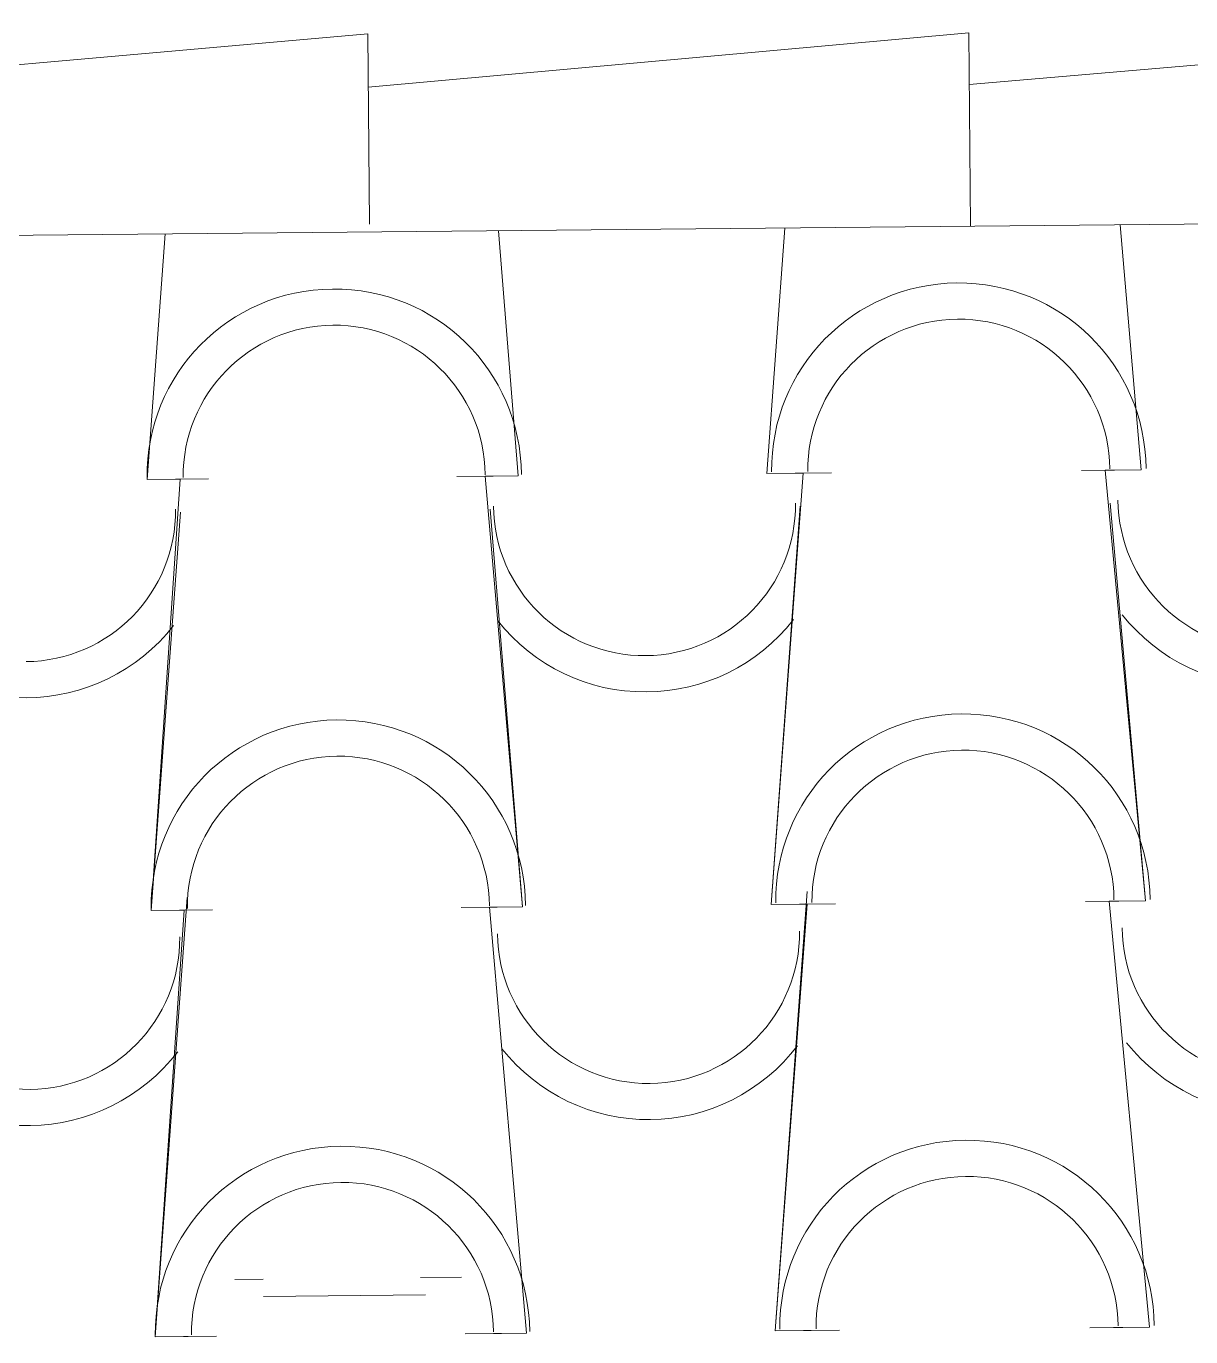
# Model space of a CAD drawing. Header units: millimetres. Extents: x 36985 to 49607, y -23856 to -17842.
# Drawn here: x 42609 to 43211, y -18566 to -17887 of the extents above; entities that cross this region are included whole.
import ezdxf

# ---------------------------------------------------------------- set-up
doc = ezdxf.new("R2010")
doc.units = ezdxf.units.MM
doc.layers.add('A-COB-___-___-EXI', color=250, linetype='Continuous', lineweight=25)

msp = doc.modelspace()

# ---------------------------------------------------------------- linework, layer by layer
at = {"layer": 'A-COB-___-___-EXI', "color": 18, "lineweight": 9}
for p, q in [((43010.75, -18118.7), (42992.02, -18118.88)), ((43006.68, -18118.74), (43025.41, -18118.56)), ((43172.02, -18117.15), (43154.91, -18117.31)), ((43167.13, -18117.19), (43185.86, -18117.01)), ((42685.79, -18121.82), (42702.89, -18121.66)), ((42850.31, -18120.24), (42831.57, -18120.42)), ((43012.9, -18341.86), (42994.17, -18342.04)), ((43008.83, -18341.9), (43027.56, -18341.72)), ((43174.16, -18340.31), (43157.06, -18340.47)), ((42687.93, -18344.98), (42705.04, -18344.82)), ((42852.45, -18343.4), (42833.72, -18343.58)), ((42833.93, -18534.99), (42812.76, -18535.2)), ((42731.4, -18544.94), (42815.28, -18544.13)), ((43176.28, -18561.02), (43159.18, -18561.19))]:
    msp.add_line(p, q, dxfattribs=at)
at = {"layer": 'A-COB-___-___-EXI', "color": 18, "lineweight": 9, "flags": 128}
for points in [[(43450.15, -17987.4), (43449.19, -17887.23), (43096.79, -17917.49)], [(42786.33, -17989.72), (42785.38, -17891.17), (42433.81, -17922.24)], [(43097.49, -17990.8), (43096.53, -17890.62), (42785.65, -17918.86)], [(37541.28, -18044.22), (48962.39, -17934.4), (48974.2, -18061.36), (48957.91, -18061.51), (48974.2, -18061.36), (48957.91, -18061.51), (48974.2, -18061.36), (48962.39, -17934.4), (48974.2, -18061.36), (48957.91, -18061.51), (48976.35, -18284.52), (48960.06, -18284.67), (48978.47, -18505.23), (48962.18, -18505.39), (48978.47, -18505.23), (48962.18, -18505.39), (48978.47, -18505.23), (48962.18, -18505.39), (48978.47, -18505.23), (48960.06, -18284.67), (48976.35, -18284.52), (48960.06, -18284.67)], [(43174.87, -17990.05), (43185.86, -18117.01), (43167.13, -18117.19), (43185.86, -18117.01), (43167.13, -18117.19), (43185.86, -18117.01), (43174.87, -17990.05), (43185.86, -18117.01), (43167.13, -18117.19), (43188.01, -18340.17), (43169.28, -18340.35), (43190.13, -18560.89), (43171.4, -18561.07), (43190.13, -18560.89), (43171.4, -18561.07), (43190.13, -18560.89), (43171.4, -18561.07), (43190.13, -18560.89), (43171.4, -18561.07), (43190.13, -18560.89), (43169.28, -18340.35), (43188.01, -18340.17), (43169.74, -18134.27), (43188.01, -18340.17), (43169.28, -18340.35), (43188.01, -18340.17), (43169.28, -18340.35), (43188.01, -18340.17)], [(42690.38, -18344.96), (42673.27, -18345.12), (42690.38, -18344.96), (42673.27, -18345.12), (42688.23, -18121.8), (42671.13, -18121.96), (42680.49, -17994.81), (42671.13, -18121.96), (42688.23, -18121.8), (42671.13, -18121.96), (42688.23, -18121.8)], [(42850.5, -18564.16), (42867.61, -18563.99), (42850.5, -18564.16), (42867.61, -18563.99), (42848.38, -18343.44), (42865.48, -18343.28), (42846.23, -18120.28), (42863.34, -18120.11), (42853.16, -17993.15), (42863.34, -18120.11), (42846.23, -18120.28), (42863.34, -18120.11), (42846.23, -18120.28)], [(43001.39, -17991.72), (42992.02, -18118.88), (43010.75, -18118.7), (42992.02, -18118.88), (43010.75, -18118.7), (42992.02, -18118.88), (43001.39, -17991.72), (42992.02, -18118.88), (43010.75, -18118.7), (42994.17, -18342.04), (43012.9, -18341.86), (42994.17, -18342.04), (43012.9, -18341.86), (42994.17, -18342.04), (43009.29, -18135.82), (42994.17, -18342.04), (43012.9, -18341.86), (42996.29, -18562.76), (43015.02, -18562.58), (42996.29, -18562.76), (43015.02, -18562.58), (42996.29, -18562.76), (43015.02, -18562.58), (42996.29, -18562.76), (43015.02, -18562.58), (42996.29, -18562.76), (43015.02, -18562.58), (42996.29, -18562.76), (43012.84, -18335.34), (42996.29, -18562.76), (43015.02, -18562.58)], [(42688.39, -18138.9), (42673.27, -18345.12), (42690.38, -18344.96), (42673.27, -18345.12), (42690.38, -18344.96), (42673.27, -18345.12), (42688.39, -18138.9), (42673.27, -18345.12), (42690.38, -18344.96), (42675.39, -18565.84), (42692.5, -18565.68), (42675.39, -18565.84), (42692.5, -18565.68), (42675.39, -18565.84), (42692.5, -18565.68), (42675.39, -18565.84), (42692.5, -18565.68), (42675.39, -18565.84), (42692.5, -18565.68), (42675.39, -18565.84), (42692.5, -18565.68), (42675.39, -18565.84), (42691.94, -18338.43), (42675.39, -18565.84), (42692.5, -18565.68), (42675.39, -18565.84), (42691.94, -18338.43)], [(42867.61, -18563.99), (42848.38, -18343.44), (42865.48, -18343.28), (42848.38, -18343.44), (42865.48, -18343.28), (42848.38, -18343.44), (42867.61, -18563.99), (42850.5, -18564.16), (42867.61, -18563.99), (42850.5, -18564.16), (42867.61, -18563.99), (42850.5, -18564.16), (42867.61, -18563.99), (42850.5, -18564.16), (42867.61, -18563.99), (42850.5, -18564.16), (42867.61, -18563.99), (42848.38, -18343.44), (42865.48, -18343.28), (42848.84, -18137.36), (42865.48, -18343.28), (42848.38, -18343.44), (42865.48, -18343.28), (42848.84, -18137.36)], [(43169.28, -18340.35), (43190.13, -18560.89), (43171.4, -18561.07), (43190.13, -18560.89)]]:
    msp.add_lwpolyline(points, dxfattribs=at)
for points in [[(42680.49, -17994.81), (42671.13, -18121.96), (42688.23, -18121.8), (42671.13, -18121.96), (42688.23, -18121.8), (42671.13, -18121.96)], [(42853.16, -17993.15), (42863.34, -18120.11), (42846.23, -18120.28), (42863.34, -18120.11), (42846.23, -18120.28), (42863.34, -18120.11)], [(42716.65, -18536.12), (42731.31, -18535.98)], [(42707.16, -18565.54), (42690.05, -18565.7), (42707.16, -18565.54), (42690.05, -18565.7)], [(42835.84, -18564.3), (42854.57, -18564.12)], [(43029.68, -18562.43), (43010.95, -18562.61), (43029.68, -18562.43), (43010.95, -18562.61)]]:
    msp.add_lwpolyline(points, close=True, dxfattribs=at)
at = {"layer": 'A-COB-___-___-EXI', "color": 18, "lineweight": 9}
for points in [[(42767.11, -18023.3), (42767.11, -18023.3), (42713.35, -18023.81), (42670.6, -18067.39), (42671.12, -18121.15)], [(42767.11, -18023.3), (42767.11, -18023.3), (42713.35, -18023.81), (42670.6, -18067.39), (42671.12, -18121.15)], [(42767.11, -18023.3), (42767.11, -18023.3), (42713.35, -18023.81), (42670.6, -18067.39), (42671.12, -18121.15)], [(42767.11, -18023.3), (42767.11, -18023.3), (42713.35, -18023.81), (42670.6, -18067.39), (42671.12, -18121.15)], [(42767.11, -18023.3), (42767.11, -18023.3), (42713.35, -18023.81), (42670.6, -18067.39), (42671.12, -18121.15)], [(42767.11, -18023.3), (42767.11, -18023.3), (42713.35, -18023.81), (42670.6, -18067.39), (42671.12, -18121.15)], [(42767.11, -18023.3), (42767.11, -18023.3), (42713.35, -18023.81), (42670.6, -18067.39), (42671.12, -18121.15)], [(42767.11, -18023.3), (42767.11, -18023.3), (42713.35, -18023.81), (42670.6, -18067.39), (42671.12, -18121.15)], [(43090.45, -18020.19), (43090.45, -18020.19), (43036.69, -18020.7), (42993.94, -18064.28), (42994.46, -18118.04)], [(43090.45, -18020.19), (43090.45, -18020.19), (43036.69, -18020.7), (42993.94, -18064.28), (42994.46, -18118.04)], [(43090.45, -18020.19), (43090.45, -18020.19), (43036.69, -18020.7), (42993.94, -18064.28), (42994.46, -18118.04)], [(43090.45, -18020.19), (43090.45, -18020.19), (43036.69, -18020.7), (42993.94, -18064.28), (42994.46, -18118.04)], [(43090.45, -18020.19), (43090.45, -18020.19), (43036.69, -18020.7), (42993.94, -18064.28), (42994.46, -18118.04)], [(43090.45, -18020.19), (43090.45, -18020.19), (43036.69, -18020.7), (42993.94, -18064.28), (42994.46, -18118.04)], [(42767.29, -18042.03), (42767.29, -18042.03), (42724.12, -18042.44), (42689.44, -18077.8), (42689.85, -18120.97)], [(42767.29, -18042.03), (42767.29, -18042.03), (42724.12, -18042.44), (42689.44, -18077.8), (42689.85, -18120.97)], [(42767.29, -18042.03), (42767.29, -18042.03), (42724.12, -18042.44), (42689.44, -18077.8), (42689.85, -18120.97)], [(42767.29, -18042.03), (42767.29, -18042.03), (42724.12, -18042.44), (42689.44, -18077.8), (42689.85, -18120.97)], [(42767.29, -18042.03), (42767.29, -18042.03), (42724.12, -18042.44), (42689.44, -18077.8), (42689.85, -18120.97)], [(42767.29, -18042.03), (42767.29, -18042.03), (42724.12, -18042.44), (42689.44, -18077.8), (42689.85, -18120.97)], [(42767.29, -18042.03), (42767.29, -18042.03), (42724.12, -18042.44), (42689.44, -18077.8), (42689.85, -18120.97)], [(42767.29, -18042.03), (42767.29, -18042.03), (42724.12, -18042.44), (42689.44, -18077.8), (42689.85, -18120.97)], [(43090.63, -18038.92), (43090.63, -18038.92), (43047.46, -18039.33), (43012.77, -18074.69), (43013.19, -18117.86)], [(43090.63, -18038.92), (43090.63, -18038.92), (43047.46, -18039.33), (43012.77, -18074.69), (43013.19, -18117.86)], [(43090.63, -18038.92), (43090.63, -18038.92), (43047.46, -18039.33), (43012.77, -18074.69), (43013.19, -18117.86)], [(43090.63, -18038.92), (43090.63, -18038.92), (43047.46, -18039.33), (43012.77, -18074.69), (43013.19, -18117.86)], [(43090.63, -18038.92), (43090.63, -18038.92), (43047.46, -18039.33), (43012.77, -18074.69), (43013.19, -18117.86)], [(43090.63, -18038.92), (43090.63, -18038.92), (43047.46, -18039.33), (43012.77, -18074.69), (43013.19, -18117.86)], [(42608.5, -18216.24), (42608.5, -18216.24), (42651.67, -18215.82), (42686.35, -18180.46), (42685.93, -18137.3)], [(42608.5, -18216.24), (42608.5, -18216.24), (42651.67, -18215.82), (42686.35, -18180.46), (42685.93, -18137.3)], [(42929.39, -18213.15), (42929.39, -18213.15), (42972.56, -18212.73), (43007.25, -18177.38), (43006.83, -18134.21)], [(42608.68, -18234.97), (42608.68, -18234.97), (42638, -18234.69), (42666.38, -18221.38), (42684.89, -18197.58)], [(42608.68, -18234.97), (42608.68, -18234.97), (42638, -18234.69), (42666.38, -18221.38), (42684.89, -18197.58)], [(42929.57, -18231.88), (42929.57, -18231.88), (42959.71, -18231.59), (42987.28, -18218.3), (43005.78, -18194.5)], [(42769.25, -18246.46), (42769.25, -18246.46), (42715.5, -18246.97), (42672.75, -18290.55), (42673.26, -18344.31)], [(42769.25, -18246.46), (42769.25, -18246.46), (42715.5, -18246.97), (42672.75, -18290.55), (42673.26, -18344.31)], [(42769.25, -18246.46), (42769.25, -18246.46), (42715.5, -18246.97), (42672.75, -18290.55), (42673.26, -18344.31)], [(42769.25, -18246.46), (42769.25, -18246.46), (42715.5, -18246.97), (42672.75, -18290.55), (42673.26, -18344.31)], [(42769.25, -18246.46), (42769.25, -18246.46), (42715.5, -18246.97), (42672.75, -18290.55), (42673.26, -18344.31)], [(42769.25, -18246.46), (42769.25, -18246.46), (42715.5, -18246.97), (42672.75, -18290.55), (42673.26, -18344.31)], [(42769.25, -18246.46), (42769.25, -18246.46), (42715.5, -18246.97), (42672.75, -18290.55), (42673.26, -18344.31)], [(42769.25, -18246.46), (42769.25, -18246.46), (42715.5, -18246.97), (42672.75, -18290.55), (42673.26, -18344.31)], [(43092.59, -18243.35), (43092.59, -18243.35), (43038.84, -18243.86), (42996.09, -18287.45), (42996.6, -18341.2)], [(43092.59, -18243.35), (43092.59, -18243.35), (43038.84, -18243.86), (42996.09, -18287.45), (42996.6, -18341.2)], [(43092.59, -18243.35), (43092.59, -18243.35), (43038.84, -18243.86), (42996.09, -18287.45), (42996.6, -18341.2)], [(43092.59, -18243.35), (43092.59, -18243.35), (43038.84, -18243.86), (42996.09, -18287.45), (42996.6, -18341.2)], [(43092.59, -18243.35), (43092.59, -18243.35), (43038.84, -18243.86), (42996.09, -18287.45), (42996.6, -18341.2)], [(43092.59, -18243.35), (43092.59, -18243.35), (43038.84, -18243.86), (42996.09, -18287.45), (42996.6, -18341.2)], [(42769.43, -18265.19), (42769.43, -18265.19), (42726.27, -18265.6), (42691.58, -18300.96), (42692, -18344.13)], [(42769.43, -18265.19), (42769.43, -18265.19), (42726.27, -18265.6), (42691.58, -18300.96), (42692, -18344.13)], [(42769.43, -18265.19), (42769.43, -18265.19), (42726.27, -18265.6), (42691.58, -18300.96), (42692, -18344.13)], [(42769.43, -18265.19), (42769.43, -18265.19), (42726.27, -18265.6), (42691.58, -18300.96), (42692, -18344.13)], [(42769.43, -18265.19), (42769.43, -18265.19), (42726.27, -18265.6), (42691.58, -18300.96), (42692, -18344.13)], [(42769.43, -18265.19), (42769.43, -18265.19), (42726.27, -18265.6), (42691.58, -18300.96), (42692, -18344.13)], [(42769.43, -18265.19), (42769.43, -18265.19), (42726.27, -18265.6), (42691.58, -18300.96), (42692, -18344.13)], [(42769.43, -18265.19), (42769.43, -18265.19), (42726.27, -18265.6), (42691.58, -18300.96), (42692, -18344.13)], [(43092.77, -18262.08), (43092.77, -18262.08), (43049.61, -18262.5), (43014.92, -18297.85), (43015.34, -18341.02)], [(43092.77, -18262.08), (43092.77, -18262.08), (43049.61, -18262.5), (43014.92, -18297.85), (43015.34, -18341.02)], [(43092.77, -18262.08), (43092.77, -18262.08), (43049.61, -18262.5), (43014.92, -18297.85), (43015.34, -18341.02)], [(43092.77, -18262.08), (43092.77, -18262.08), (43049.61, -18262.5), (43014.92, -18297.85), (43015.34, -18341.02)], [(43092.77, -18262.08), (43092.77, -18262.08), (43049.61, -18262.5), (43014.92, -18297.85), (43015.34, -18341.02)], [(43092.77, -18262.08), (43092.77, -18262.08), (43049.61, -18262.5), (43014.92, -18297.85), (43015.34, -18341.02)], [(42931.52, -18434.68), (42931.52, -18434.68), (42974.69, -18434.27), (43009.38, -18398.91), (43008.96, -18355.74)], [(42610.63, -18437.77), (42610.63, -18437.77), (42653.8, -18437.35), (42688.48, -18401.99), (42688.07, -18358.83)], [(42610.63, -18437.77), (42610.63, -18437.77), (42653.8, -18437.35), (42688.48, -18401.99), (42688.07, -18358.83)], [(42931.7, -18453.41), (42931.7, -18453.41), (42961.84, -18453.12), (42989.4, -18439.01), (43007.9, -18415.21)], [(42931.7, -18453.41), (42931.7, -18453.41), (42961.84, -18453.12), (42989.4, -18439.01), (43007.9, -18415.21)], [(42931.7, -18453.41), (42931.7, -18453.41), (42961.84, -18453.12), (42989.4, -18439.01), (43007.9, -18415.21)], [(42610.81, -18456.5), (42610.81, -18456.5), (42640.13, -18456.22), (42668.5, -18442.1), (42687.01, -18418.3)], [(42610.81, -18456.5), (42610.81, -18456.5), (42640.13, -18456.22), (42668.5, -18442.1), (42687.01, -18418.3)], [(42610.81, -18456.5), (42610.81, -18456.5), (42640.13, -18456.22), (42668.5, -18442.1), (42687.01, -18418.3)], [(43094.71, -18464.07), (43094.71, -18464.07), (43040.96, -18464.58), (42998.21, -18508.16), (42998.73, -18561.92)], [(43094.71, -18464.07), (43094.71, -18464.07), (43040.96, -18464.58), (42998.21, -18508.16), (42998.73, -18561.92)], [(43094.71, -18464.07), (43094.71, -18464.07), (43040.96, -18464.58), (42998.21, -18508.16), (42998.73, -18561.92)], [(43094.71, -18464.07), (43094.71, -18464.07), (43040.96, -18464.58), (42998.21, -18508.16), (42998.73, -18561.92)], [(43094.71, -18464.07), (43094.71, -18464.07), (43040.96, -18464.58), (42998.21, -18508.16), (42998.73, -18561.92)], [(43094.71, -18464.07), (43094.71, -18464.07), (43040.96, -18464.58), (42998.21, -18508.16), (42998.73, -18561.92)], [(43094.71, -18464.07), (43094.71, -18464.07), (43040.96, -18464.58), (42998.21, -18508.16), (42998.73, -18561.92)], [(43094.71, -18464.07), (43094.71, -18464.07), (43040.96, -18464.58), (42998.21, -18508.16), (42998.73, -18561.92)], [(43094.71, -18464.07), (43094.71, -18464.07), (43040.96, -18464.58), (42998.21, -18508.16), (42998.73, -18561.92)], [(43094.71, -18464.07), (43094.71, -18464.07), (43040.96, -18464.58), (42998.21, -18508.16), (42998.73, -18561.92)], [(43094.71, -18464.07), (43094.71, -18464.07), (43040.96, -18464.58), (42998.21, -18508.16), (42998.73, -18561.92)], [(42771.37, -18467.17), (42771.37, -18467.17), (42717.62, -18467.69), (42674.87, -18511.27), (42675.39, -18565.03)], [(42771.37, -18467.17), (42771.37, -18467.17), (42717.62, -18467.69), (42674.87, -18511.27), (42675.39, -18565.03)], [(42771.37, -18467.17), (42771.37, -18467.17), (42717.62, -18467.69), (42674.87, -18511.27), (42675.39, -18565.03)], [(42771.37, -18467.17), (42771.37, -18467.17), (42717.62, -18467.69), (42674.87, -18511.27), (42675.39, -18565.03)], [(42771.37, -18467.17), (42771.37, -18467.17), (42717.62, -18467.69), (42674.87, -18511.27), (42675.39, -18565.03)], [(42771.37, -18467.17), (42771.37, -18467.17), (42717.62, -18467.69), (42674.87, -18511.27), (42675.39, -18565.03)], [(42771.37, -18467.17), (42771.37, -18467.17), (42717.62, -18467.69), (42674.87, -18511.27), (42675.39, -18565.03)], [(42771.37, -18467.17), (42771.37, -18467.17), (42717.62, -18467.69), (42674.87, -18511.27), (42675.39, -18565.03)], [(42771.37, -18467.17), (42771.37, -18467.17), (42717.62, -18467.69), (42674.87, -18511.27), (42675.39, -18565.03)], [(42771.37, -18467.17), (42771.37, -18467.17), (42717.62, -18467.69), (42674.87, -18511.27), (42675.39, -18565.03)], [(42771.37, -18467.17), (42771.37, -18467.17), (42717.62, -18467.69), (42674.87, -18511.27), (42675.39, -18565.03)], [(42771.37, -18467.17), (42771.37, -18467.17), (42717.62, -18467.69), (42674.87, -18511.27), (42675.39, -18565.03)], [(42771.37, -18467.17), (42771.37, -18467.17), (42717.62, -18467.69), (42674.87, -18511.27), (42675.39, -18565.03)], [(42771.37, -18467.17), (42771.37, -18467.17), (42717.62, -18467.69), (42674.87, -18511.27), (42675.39, -18565.03)], [(43094.89, -18482.8), (43094.89, -18482.8), (43051.73, -18483.21), (43017.04, -18518.57), (43017.46, -18561.74)], [(43094.89, -18482.8), (43094.89, -18482.8), (43051.73, -18483.21), (43017.04, -18518.57), (43017.46, -18561.74)], [(43094.89, -18482.8), (43094.89, -18482.8), (43051.73, -18483.21), (43017.04, -18518.57), (43017.46, -18561.74)], [(43094.89, -18482.8), (43094.89, -18482.8), (43051.73, -18483.21), (43017.04, -18518.57), (43017.46, -18561.74)], [(43094.89, -18482.8), (43094.89, -18482.8), (43051.73, -18483.21), (43017.04, -18518.57), (43017.46, -18561.74)], [(43094.89, -18482.8), (43094.89, -18482.8), (43051.73, -18483.21), (43017.04, -18518.57), (43017.46, -18561.74)], [(43094.89, -18482.8), (43094.89, -18482.8), (43051.73, -18483.21), (43017.04, -18518.57), (43017.46, -18561.74)], [(43094.89, -18482.8), (43094.89, -18482.8), (43051.73, -18483.21), (43017.04, -18518.57), (43017.46, -18561.74)], [(43094.89, -18482.8), (43094.89, -18482.8), (43051.73, -18483.21), (43017.04, -18518.57), (43017.46, -18561.74)], [(43094.89, -18482.8), (43094.89, -18482.8), (43051.73, -18483.21), (43017.04, -18518.57), (43017.46, -18561.74)], [(43094.89, -18482.8), (43094.89, -18482.8), (43051.73, -18483.21), (43017.04, -18518.57), (43017.46, -18561.74)], [(42771.55, -18485.91), (42771.55, -18485.91), (42728.39, -18486.32), (42693.7, -18521.68), (42694.12, -18564.85)], [(42771.55, -18485.91), (42771.55, -18485.91), (42728.39, -18486.32), (42693.7, -18521.68), (42694.12, -18564.85)], [(42771.55, -18485.91), (42771.55, -18485.91), (42728.39, -18486.32), (42693.7, -18521.68), (42694.12, -18564.85)], [(42771.55, -18485.91), (42771.55, -18485.91), (42728.39, -18486.32), (42693.7, -18521.68), (42694.12, -18564.85)], [(42771.55, -18485.91), (42771.55, -18485.91), (42728.39, -18486.32), (42693.7, -18521.68), (42694.12, -18564.85)], [(42771.55, -18485.91), (42771.55, -18485.91), (42728.39, -18486.32), (42693.7, -18521.68), (42694.12, -18564.85)], [(42771.55, -18485.91), (42771.55, -18485.91), (42728.39, -18486.32), (42693.7, -18521.68), (42694.12, -18564.85)], [(42771.55, -18485.91), (42771.55, -18485.91), (42728.39, -18486.32), (42693.7, -18521.68), (42694.12, -18564.85)], [(42771.55, -18485.91), (42771.55, -18485.91), (42728.39, -18486.32), (42693.7, -18521.68), (42694.12, -18564.85)], [(42771.55, -18485.91), (42771.55, -18485.91), (42728.39, -18486.32), (42693.7, -18521.68), (42694.12, -18564.85)], [(42771.55, -18485.91), (42771.55, -18485.91), (42728.39, -18486.32), (42693.7, -18521.68), (42694.12, -18564.85)], [(42771.55, -18485.91), (42771.55, -18485.91), (42728.39, -18486.32), (42693.7, -18521.68), (42694.12, -18564.85)], [(42771.55, -18485.91), (42771.55, -18485.91), (42728.39, -18486.32), (42693.7, -18521.68), (42694.12, -18564.85)], [(42771.55, -18485.91), (42771.55, -18485.91), (42728.39, -18486.32), (42693.7, -18521.68), (42694.12, -18564.85)]]:
    msp.add_open_spline(points, degree=3, knots=[0.125, 0.125, 0.125, 0.125, 0.125001, 1, 1, 1, 1], dxfattribs=at)
for points in [[(42864.96, -18119.28), (42864.44, -18065.53), (42820.86, -18022.78), (42767.11, -18023.3)], [(42864.96, -18119.28), (42864.44, -18065.53), (42820.86, -18022.78), (42767.11, -18023.3)], [(42864.96, -18119.28), (42864.44, -18065.53), (42820.86, -18022.78), (42767.11, -18023.3)], [(42864.96, -18119.28), (42864.44, -18065.53), (42820.86, -18022.78), (42767.11, -18023.3)], [(42864.96, -18119.28), (42864.44, -18065.53), (42820.86, -18022.78), (42767.11, -18023.3)], [(42864.96, -18119.28), (42864.44, -18065.53), (42820.86, -18022.78), (42767.11, -18023.3)], [(42864.96, -18119.28), (42864.44, -18065.53), (42820.86, -18022.78), (42767.11, -18023.3)], [(42864.96, -18119.28), (42864.44, -18065.53), (42820.86, -18022.78), (42767.11, -18023.3)], [(43188.3, -18116.17), (43187.78, -18062.42), (43144.2, -18019.67), (43090.45, -18020.19)], [(43188.3, -18116.17), (43187.78, -18062.42), (43144.2, -18019.67), (43090.45, -18020.19)], [(43188.3, -18116.17), (43187.78, -18062.42), (43144.2, -18019.67), (43090.45, -18020.19)], [(43188.3, -18116.17), (43187.78, -18062.42), (43144.2, -18019.67), (43090.45, -18020.19)], [(43188.3, -18116.17), (43187.78, -18062.42), (43144.2, -18019.67), (43090.45, -18020.19)], [(43188.3, -18116.17), (43187.78, -18062.42), (43144.2, -18019.67), (43090.45, -18020.19)], [(42846.23, -18119.46), (42845.81, -18076.3), (42810.45, -18041.61), (42767.29, -18042.03)], [(42846.23, -18119.46), (42845.81, -18076.3), (42810.45, -18041.61), (42767.29, -18042.03)], [(42846.23, -18119.46), (42845.81, -18076.3), (42810.45, -18041.61), (42767.29, -18042.03)], [(42846.23, -18119.46), (42845.81, -18076.3), (42810.45, -18041.61), (42767.29, -18042.03)], [(42846.23, -18119.46), (42845.81, -18076.3), (42810.45, -18041.61), (42767.29, -18042.03)], [(42846.23, -18119.46), (42845.81, -18076.3), (42810.45, -18041.61), (42767.29, -18042.03)], [(42846.23, -18119.46), (42845.81, -18076.3), (42810.45, -18041.61), (42767.29, -18042.03)], [(42846.23, -18119.46), (42845.81, -18076.3), (42810.45, -18041.61), (42767.29, -18042.03)], [(43169.57, -18116.36), (43169.15, -18073.19), (43133.79, -18038.5), (43090.63, -18038.92)], [(43169.57, -18116.36), (43169.15, -18073.19), (43133.79, -18038.5), (43090.63, -18038.92)], [(43169.57, -18116.36), (43169.15, -18073.19), (43133.79, -18038.5), (43090.63, -18038.92)], [(43169.57, -18116.36), (43169.15, -18073.19), (43133.79, -18038.5), (43090.63, -18038.92)], [(43169.57, -18116.36), (43169.15, -18073.19), (43133.79, -18038.5), (43090.63, -18038.92)], [(43169.57, -18116.36), (43169.15, -18073.19), (43133.79, -18038.5), (43090.63, -18038.92)], [(42850.46, -18135.71), (42850.87, -18178.88), (42886.23, -18213.57), (42929.39, -18213.15)], [(43173.79, -18132.61), (43174.21, -18175.77), (43209.57, -18210.46), (43252.73, -18210.04)], [(43175.99, -18192.04), (43194.95, -18215.48), (43222.78, -18229.06), (43252.91, -18228.77)], [(42531.76, -18198.24), (42550.72, -18221.68), (42578.54, -18235.26), (42608.68, -18234.97)], [(42531.76, -18198.24), (42550.72, -18221.68), (42578.54, -18235.26), (42608.68, -18234.97)], [(42852.66, -18195.15), (42871.62, -18218.59), (42899.44, -18232.17), (42929.57, -18231.88)], [(42867.1, -18342.44), (42866.59, -18288.69), (42823.01, -18245.94), (42769.25, -18246.46)], [(42867.1, -18342.44), (42866.59, -18288.69), (42823.01, -18245.94), (42769.25, -18246.46)], [(42867.1, -18342.44), (42866.59, -18288.69), (42823.01, -18245.94), (42769.25, -18246.46)], [(42867.1, -18342.44), (42866.59, -18288.69), (42823.01, -18245.94), (42769.25, -18246.46)], [(42867.1, -18342.44), (42866.59, -18288.69), (42823.01, -18245.94), (42769.25, -18246.46)], [(42867.1, -18342.44), (42866.59, -18288.69), (42823.01, -18245.94), (42769.25, -18246.46)], [(42867.1, -18342.44), (42866.59, -18288.69), (42823.01, -18245.94), (42769.25, -18246.46)], [(42867.1, -18342.44), (42866.59, -18288.69), (42823.01, -18245.94), (42769.25, -18246.46)], [(43190.44, -18339.34), (43189.93, -18285.58), (43146.35, -18242.83), (43092.59, -18243.35)], [(43190.44, -18339.34), (43189.93, -18285.58), (43146.35, -18242.83), (43092.59, -18243.35)], [(43190.44, -18339.34), (43189.93, -18285.58), (43146.35, -18242.83), (43092.59, -18243.35)], [(43190.44, -18339.34), (43189.93, -18285.58), (43146.35, -18242.83), (43092.59, -18243.35)], [(43190.44, -18339.34), (43189.93, -18285.58), (43146.35, -18242.83), (43092.59, -18243.35)], [(43190.44, -18339.34), (43189.93, -18285.58), (43146.35, -18242.83), (43092.59, -18243.35)], [(42848.37, -18342.63), (42847.96, -18299.46), (42812.6, -18264.77), (42769.43, -18265.19)], [(42848.37, -18342.63), (42847.96, -18299.46), (42812.6, -18264.77), (42769.43, -18265.19)], [(42848.37, -18342.63), (42847.96, -18299.46), (42812.6, -18264.77), (42769.43, -18265.19)], [(42848.37, -18342.63), (42847.96, -18299.46), (42812.6, -18264.77), (42769.43, -18265.19)], [(42848.37, -18342.63), (42847.96, -18299.46), (42812.6, -18264.77), (42769.43, -18265.19)], [(42848.37, -18342.63), (42847.96, -18299.46), (42812.6, -18264.77), (42769.43, -18265.19)], [(42848.37, -18342.63), (42847.96, -18299.46), (42812.6, -18264.77), (42769.43, -18265.19)], [(42848.37, -18342.63), (42847.96, -18299.46), (42812.6, -18264.77), (42769.43, -18265.19)], [(43171.71, -18339.52), (43171.3, -18296.35), (43135.94, -18261.66), (43092.77, -18262.08)], [(43171.71, -18339.52), (43171.3, -18296.35), (43135.94, -18261.66), (43092.77, -18262.08)], [(43171.71, -18339.52), (43171.3, -18296.35), (43135.94, -18261.66), (43092.77, -18262.08)], [(43171.71, -18339.52), (43171.3, -18296.35), (43135.94, -18261.66), (43092.77, -18262.08)], [(43171.71, -18339.52), (43171.3, -18296.35), (43135.94, -18261.66), (43092.77, -18262.08)], [(43171.71, -18339.52), (43171.3, -18296.35), (43135.94, -18261.66), (43092.77, -18262.08)], [(43175.92, -18354.14), (43176.34, -18397.3), (43211.7, -18431.99), (43254.86, -18431.57)], [(42531.69, -18360.33), (42532.1, -18403.5), (42567.46, -18438.18), (42610.63, -18437.77)], [(42531.69, -18360.33), (42532.1, -18403.5), (42567.46, -18438.18), (42610.63, -18437.77)], [(42852.59, -18357.25), (42853, -18400.41), (42888.36, -18435.1), (42931.52, -18434.68)], [(42854.79, -18416.69), (42873.75, -18440.12), (42901.57, -18453.7), (42931.7, -18453.41)], [(42854.79, -18416.69), (42873.75, -18440.12), (42901.57, -18453.7), (42931.7, -18453.41)], [(42854.79, -18416.69), (42873.75, -18440.12), (42901.57, -18453.7), (42931.7, -18453.41)], [(43178.12, -18413.58), (43197.08, -18437.02), (43224.91, -18450.6), (43255.04, -18450.31)], [(43178.12, -18413.58), (43197.08, -18437.02), (43224.91, -18450.6), (43255.04, -18450.31)], [(42533.89, -18419.77), (42552.85, -18443.21), (42580.67, -18456.79), (42610.81, -18456.5)], [(42533.89, -18419.77), (42552.85, -18443.21), (42580.67, -18456.79), (42610.81, -18456.5)], [(42533.89, -18419.77), (42552.85, -18443.21), (42580.67, -18456.79), (42610.81, -18456.5)], [(43192.57, -18560.05), (43192.05, -18506.3), (43148.47, -18463.55), (43094.71, -18464.07)], [(43192.57, -18560.05), (43192.05, -18506.3), (43148.47, -18463.55), (43094.71, -18464.07)], [(43192.57, -18560.05), (43192.05, -18506.3), (43148.47, -18463.55), (43094.71, -18464.07)], [(43192.57, -18560.05), (43192.05, -18506.3), (43148.47, -18463.55), (43094.71, -18464.07)], [(43192.57, -18560.05), (43192.05, -18506.3), (43148.47, -18463.55), (43094.71, -18464.07)], [(43192.57, -18560.05), (43192.05, -18506.3), (43148.47, -18463.55), (43094.71, -18464.07)], [(43192.57, -18560.05), (43192.05, -18506.3), (43148.47, -18463.55), (43094.71, -18464.07)], [(43192.57, -18560.05), (43192.05, -18506.3), (43148.47, -18463.55), (43094.71, -18464.07)], [(43192.57, -18560.05), (43192.05, -18506.3), (43148.47, -18463.55), (43094.71, -18464.07)], [(43192.57, -18560.05), (43192.05, -18506.3), (43148.47, -18463.55), (43094.71, -18464.07)], [(43192.57, -18560.05), (43192.05, -18506.3), (43148.47, -18463.55), (43094.71, -18464.07)], [(42869.23, -18563.16), (42868.71, -18509.41), (42825.13, -18466.66), (42771.37, -18467.17)], [(42869.23, -18563.16), (42868.71, -18509.41), (42825.13, -18466.66), (42771.37, -18467.17)], [(42869.23, -18563.16), (42868.71, -18509.41), (42825.13, -18466.66), (42771.37, -18467.17)], [(42869.23, -18563.16), (42868.71, -18509.41), (42825.13, -18466.66), (42771.37, -18467.17)], [(42869.23, -18563.16), (42868.71, -18509.41), (42825.13, -18466.66), (42771.37, -18467.17)], [(42869.23, -18563.16), (42868.71, -18509.41), (42825.13, -18466.66), (42771.37, -18467.17)], [(42869.23, -18563.16), (42868.71, -18509.41), (42825.13, -18466.66), (42771.37, -18467.17)], [(42869.23, -18563.16), (42868.71, -18509.41), (42825.13, -18466.66), (42771.37, -18467.17)], [(42869.23, -18563.16), (42868.71, -18509.41), (42825.13, -18466.66), (42771.37, -18467.17)], [(42869.23, -18563.16), (42868.71, -18509.41), (42825.13, -18466.66), (42771.37, -18467.17)], [(42869.23, -18563.16), (42868.71, -18509.41), (42825.13, -18466.66), (42771.37, -18467.17)], [(42869.23, -18563.16), (42868.71, -18509.41), (42825.13, -18466.66), (42771.37, -18467.17)], [(42869.23, -18563.16), (42868.71, -18509.41), (42825.13, -18466.66), (42771.37, -18467.17)], [(42869.23, -18563.16), (42868.71, -18509.41), (42825.13, -18466.66), (42771.37, -18467.17)], [(43173.83, -18560.23), (43173.42, -18517.07), (43138.06, -18482.38), (43094.89, -18482.8)], [(43173.83, -18560.23), (43173.42, -18517.07), (43138.06, -18482.38), (43094.89, -18482.8)], [(43173.83, -18560.23), (43173.42, -18517.07), (43138.06, -18482.38), (43094.89, -18482.8)], [(43173.83, -18560.23), (43173.42, -18517.07), (43138.06, -18482.38), (43094.89, -18482.8)], [(43173.83, -18560.23), (43173.42, -18517.07), (43138.06, -18482.38), (43094.89, -18482.8)], [(43173.83, -18560.23), (43173.42, -18517.07), (43138.06, -18482.38), (43094.89, -18482.8)], [(43173.83, -18560.23), (43173.42, -18517.07), (43138.06, -18482.38), (43094.89, -18482.8)], [(43173.83, -18560.23), (43173.42, -18517.07), (43138.06, -18482.38), (43094.89, -18482.8)], [(43173.83, -18560.23), (43173.42, -18517.07), (43138.06, -18482.38), (43094.89, -18482.8)], [(43173.83, -18560.23), (43173.42, -18517.07), (43138.06, -18482.38), (43094.89, -18482.8)], [(43173.83, -18560.23), (43173.42, -18517.07), (43138.06, -18482.38), (43094.89, -18482.8)], [(42850.49, -18563.34), (42850.08, -18520.18), (42814.72, -18485.49), (42771.55, -18485.91)], [(42850.49, -18563.34), (42850.08, -18520.18), (42814.72, -18485.49), (42771.55, -18485.91)], [(42850.49, -18563.34), (42850.08, -18520.18), (42814.72, -18485.49), (42771.55, -18485.91)], [(42850.49, -18563.34), (42850.08, -18520.18), (42814.72, -18485.49), (42771.55, -18485.91)], [(42850.49, -18563.34), (42850.08, -18520.18), (42814.72, -18485.49), (42771.55, -18485.91)], [(42850.49, -18563.34), (42850.08, -18520.18), (42814.72, -18485.49), (42771.55, -18485.91)], [(42850.49, -18563.34), (42850.08, -18520.18), (42814.72, -18485.49), (42771.55, -18485.91)], [(42850.49, -18563.34), (42850.08, -18520.18), (42814.72, -18485.49), (42771.55, -18485.91)], [(42850.49, -18563.34), (42850.08, -18520.18), (42814.72, -18485.49), (42771.55, -18485.91)], [(42850.49, -18563.34), (42850.08, -18520.18), (42814.72, -18485.49), (42771.55, -18485.91)], [(42850.49, -18563.34), (42850.08, -18520.18), (42814.72, -18485.49), (42771.55, -18485.91)], [(42850.49, -18563.34), (42850.08, -18520.18), (42814.72, -18485.49), (42771.55, -18485.91)], [(42850.49, -18563.34), (42850.08, -18520.18), (42814.72, -18485.49), (42771.55, -18485.91)], [(42850.49, -18563.34), (42850.08, -18520.18), (42814.72, -18485.49), (42771.55, -18485.91)]]:
    msp.add_open_spline(points, degree=3, dxfattribs=at)

doc.saveas('drawing.dxf')
